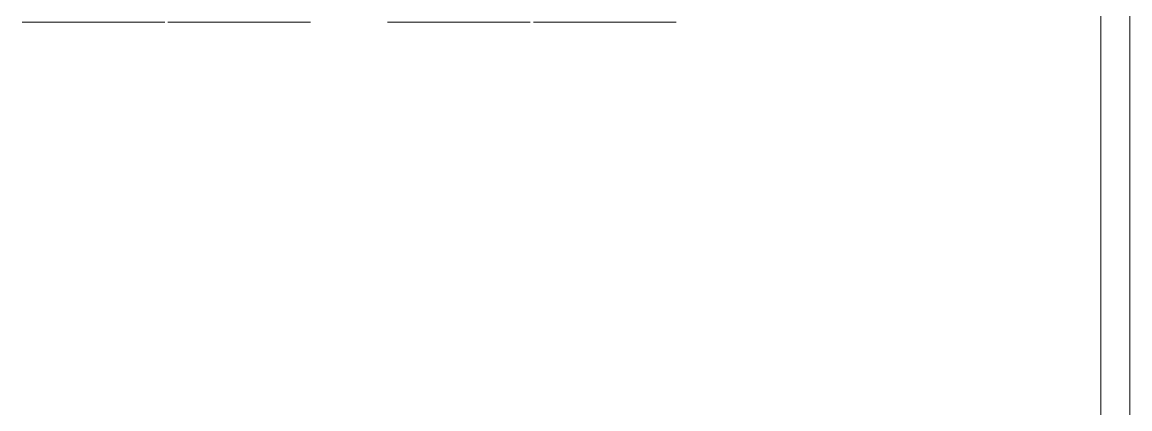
# Model space of a CAD drawing. Header units: millimetres. Extents: x 4134 to 7422, y 1400 to 3585.
# Drawn here: x 4856.3 to 4989.9, y 2504.2 to 2550.9 of the extents above; entities that cross this region are included whole.
import ezdxf

# ---------------------------------------------------------------- set-up
doc = ezdxf.new("R2010")
doc.units = ezdxf.units.MM
doc.layers.add('000-PI-Oprema', color=30, linetype='Continuous', lineweight=5)
doc.layers.add('000-PI-ORMAR', color=2, linetype='Continuous')
doc.layers.add('002-PI-Kabelska kanalica', color=150, linetype='Continuous')

# ---------------------------------------------------------------- blocks, each defined once
blk = doc.blocks.new('2000x800_montazna ploca')
at = {"layer": '000-PI-ORMAR', "color": 0, "linetype": 'ByBlock', "lineweight": 0}
blk.add_line((-3634.67, 1646.19), (-3634.67, -243.81), dxfattribs=at)
blk = doc.blocks.new('*U534')
at = {"layer": '002-PI-Kabelska kanalica', "color": 0, "linetype": 'ByBlock', "lineweight": 0}
blk.add_line((-20, -100), (-20, 1670), dxfattribs=at)
blk = doc.blocks.new('5SY4206')
at = {"layer": '000-PI-Oprema', "color": 0, "lineweight": 0}
for p, q in [((27366.12, 37213.5), (27361.32, 37213.5)), ((27373.74, 37213.5), (27366.12, 37213.5)), ((27378.52, 37213.5), (27373.74, 37213.5)), ((27383.72, 37213.5), (27378.92, 37213.5)), ((27383.72, 37213.5), (27391.34, 37213.5)), ((27396.12, 37213.5), (27391.34, 37213.5))]:
    blk.add_line(p, q, dxfattribs=at)

msp = doc.modelspace()

# ---------------------------------------------------------------- block references
at = {"color": 0, "linetype": 'ByBlock', "lineweight": 0, "ltscale": 0.25}
for p in [(-22505.015, -34662.627), (-22460.915, -34662.627)]:
    msp.add_blockref('5SY4206', p, dxfattribs=at)
at = {"layer": '000-PI-ORMAR', "color": 0, "linetype": 'ByBlock', "lineweight": 0}
msp.add_blockref('2000x800_montazna ploca', (8624.617, 1759.591), dxfattribs=at)
at = {"layer": '002-PI-Kabelska kanalica', "color": 0, "linetype": 'ByBlock', "lineweight": 0, "xscale": -1, "rotation": 180}
msp.add_blockref('*U534', (5006.448, 3305.778), dxfattribs=at)

doc.saveas('drawing.dxf')
